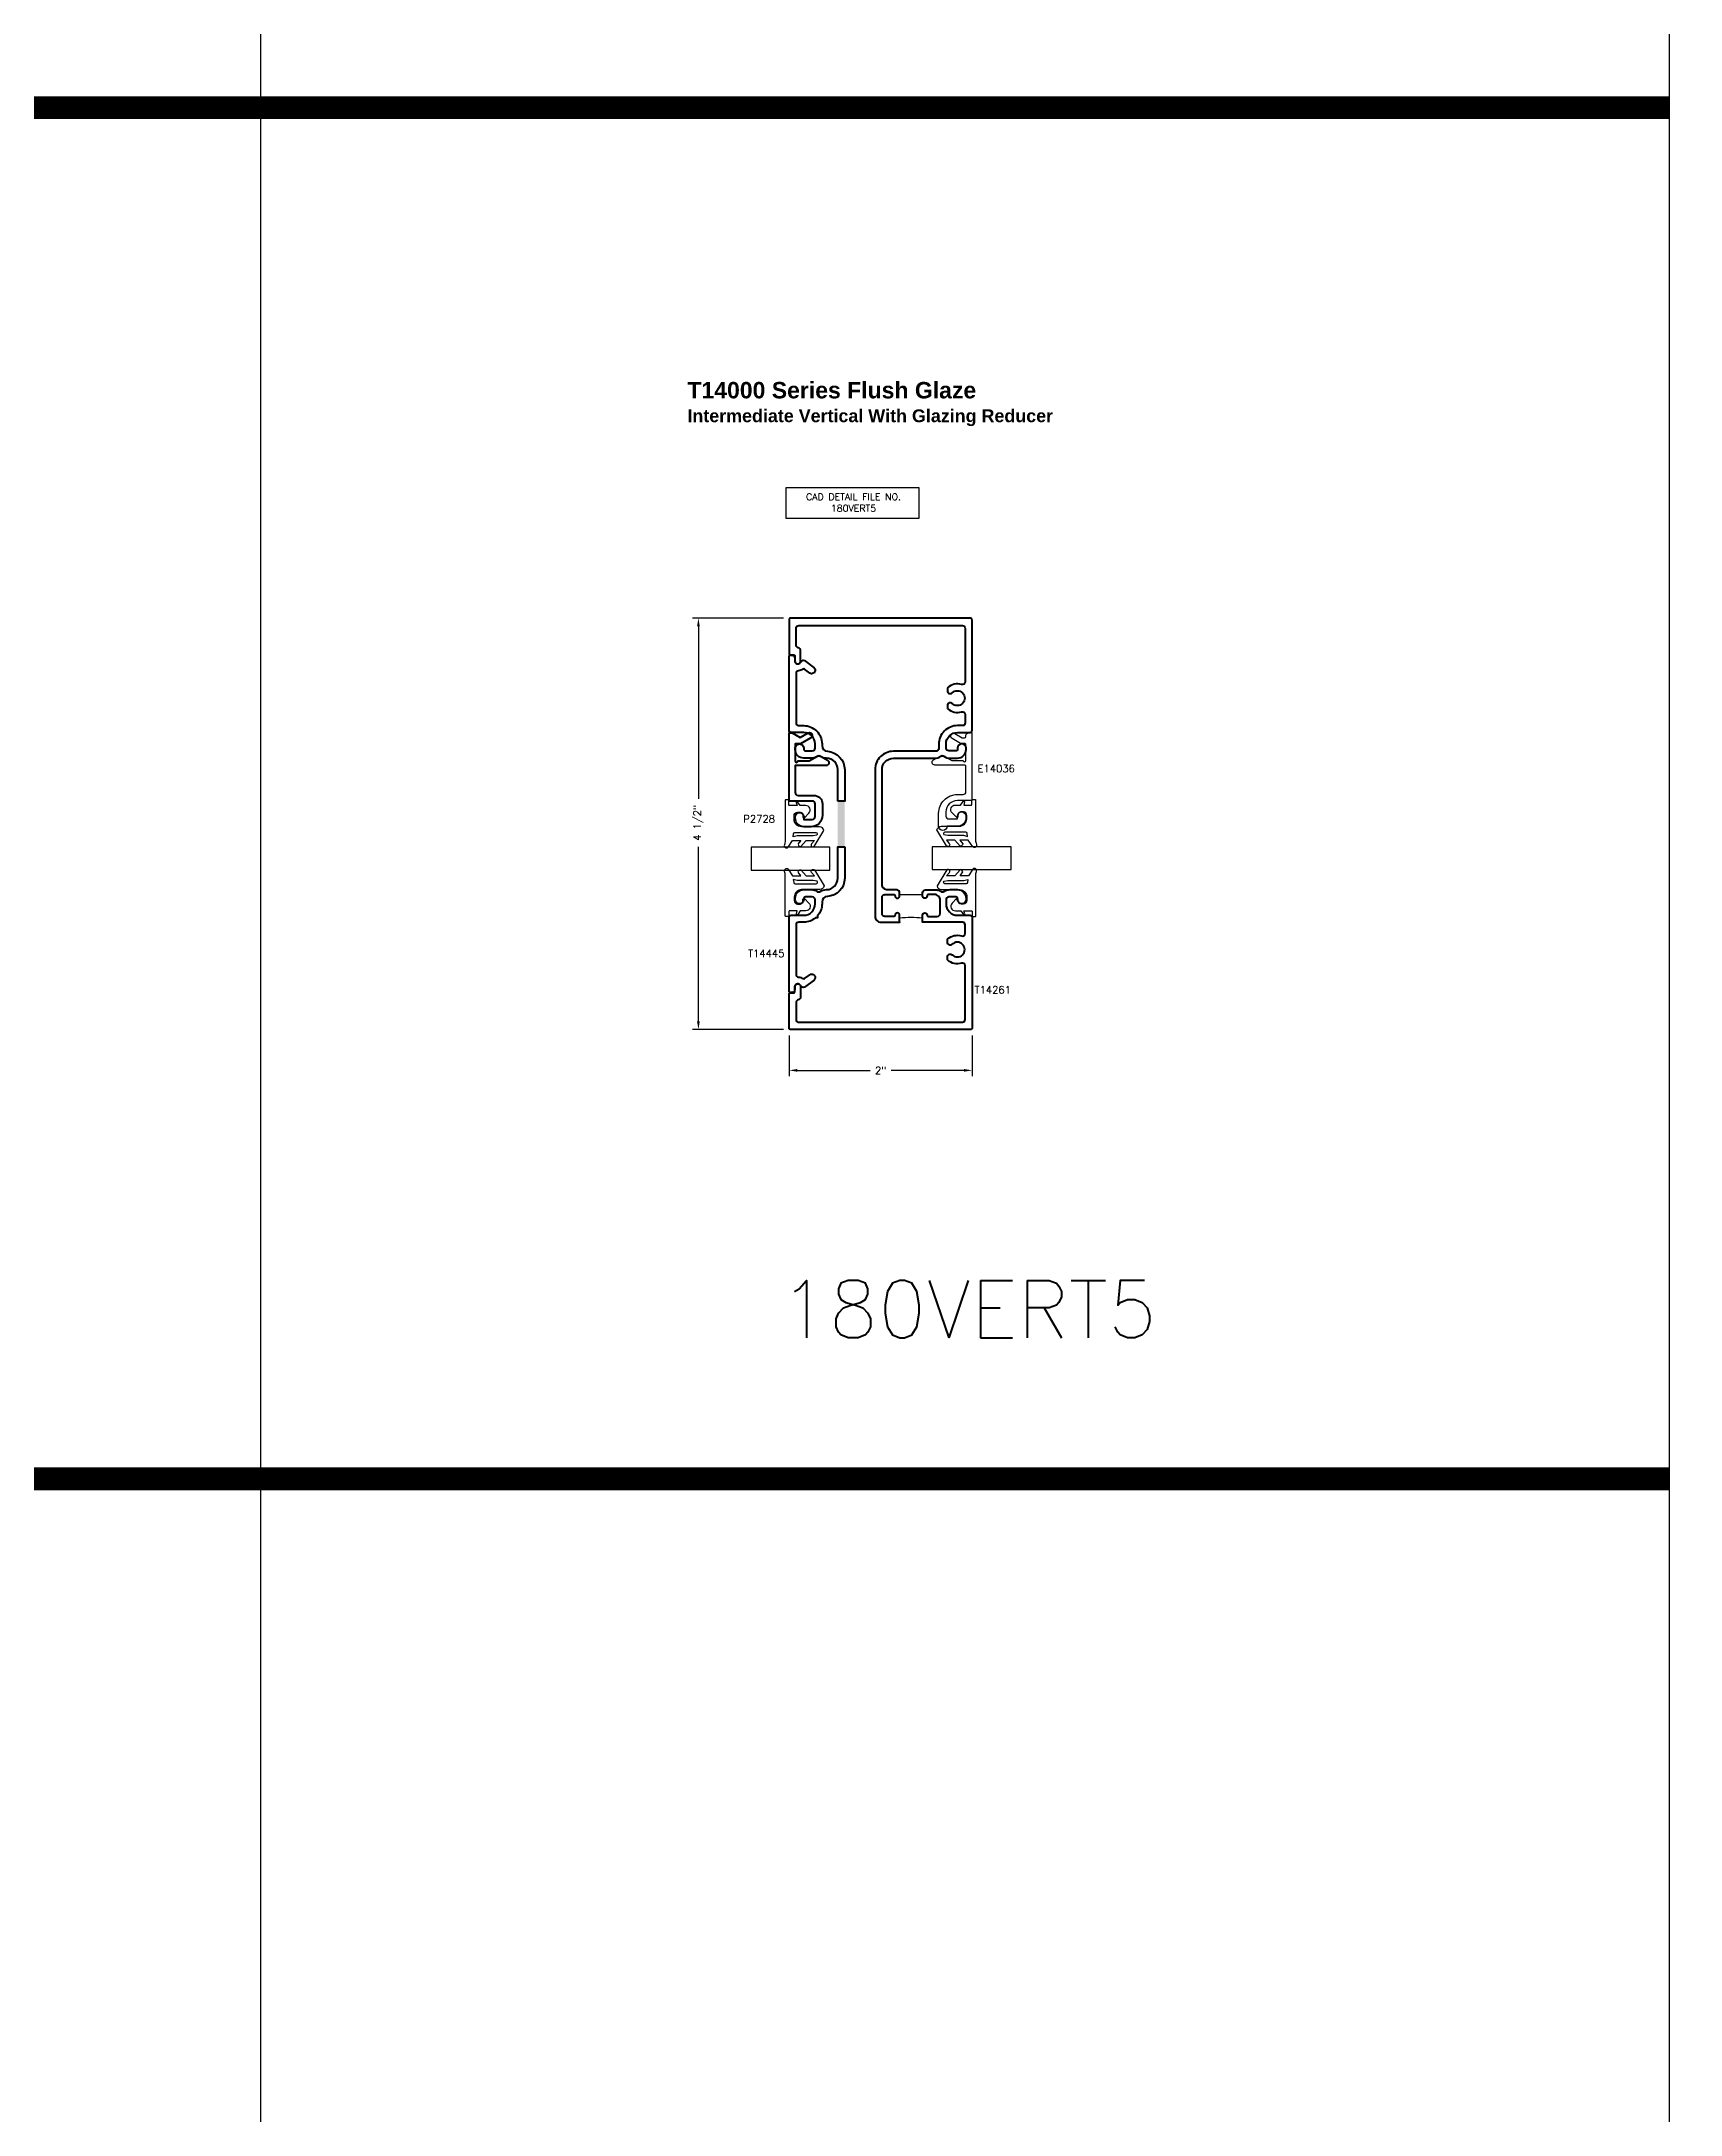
# Model space of a CAD drawing. Extents: x 0 to 152, y -15 to 75.
# Drawn here: x 121.11 to 139.03, y 7.93 to 30.6 of the extents above; entities that cross this region are included whole.
import ezdxf

# ---------------------------------------------------------------- set-up
doc = ezdxf.new("R2010")
doc.units = 0
doc.header["$MEASUREMENT"] = 0
doc.header["$PDMODE"] = 3
doc.layers.get('DEFPOINTS').update_dxf_attribs({"linetype": 'CONTINUOUS'})
for name, color, linetype in [('R-ANNO-DIMS', 3, 'CONTINUOUS'), ('R-ANNO-TEXT', 6, 'CONTINUOUS'), ('R-Det1', 4, 'CONTINUOUS'), ('R-Det2', 2, 'CONTINUOUS'), ('R-OTLN', 1, 'CONTINUOUS'), ('R-PAT1', 5, 'CONTINUOUS'), ('TITLE', 7, 'CONTINUOUS')]:
    doc.layers.add(name, color=color, linetype=linetype)
doc.styles.get("Standard").update_dxf_attribs({"font": 'simplex'})
doc.dimstyles.new('1X', dxfattribs={"dimtxt": 0.08, "dimasz": 0.09, "dimexe": 0.0625, "dimexo": 0.0625, "dimgap": 0.062, "dimtad": 0, "dimdec": 5, "dimzin": 4, "dimdsep": 46, "dimlunit": 5, "dimtxsty": 'Standard', "dimcen": 0, "dimclrd": 256, "dimclre": 256, "dimclrt": 256, "dimadec": 0, "dimazin": 1, "dimtfac": 1, "dimtdec": 5, "dimtofl": 0, "dimtmove": 0, "dimatfit": 3, "dimfxl": 1, "dimfrac": 2, "dimtolj": 1, "dimtzin": 4, "dimarcsym": 0})

# ---------------------------------------------------------------- blocks, each defined once
blk = doc.blocks.new('*D117')
at = {"layer": 'DEFPOINTS', "color": 0}
for p in [(129.285, 24.294), (128.292, 19.794), (129.285, 19.794)]:
    blk.add_point(p, dxfattribs=at)
at = {"layer": 'R-ANNO-DIMS', "lineweight": -2}
for p, q in [((129.222, 24.294), (128.229, 24.294)), ((128.292, 24.204), (128.292, 22.317)), ((128.292, 19.884), (128.292, 21.793)), ((129.222, 19.794), (128.229, 19.794))]:
    blk.add_line(p, q, dxfattribs=at)
at = {"layer": 'R-ANNO-DIMS'}
for points in [[(128.277, 24.204), (128.307, 24.204), (128.292, 24.294)], [(128.277, 19.884), (128.307, 19.884), (128.292, 19.794)]]:
    blk.add_solid(points, dxfattribs=at)
at = {"layer": 'R-ANNO-DIMS', "insert": (128.292, 22.055), "char_height": 0.08, "attachment_point": 5, "rotation": 90}
blk.add_mtext('\\A1;4 1/2"', dxfattribs=at)
blk = doc.blocks.new('*D118')
at = {"layer": 'DEFPOINTS', "color": 0}
for p in [(129.285, 19.794), (131.285, 19.794), (131.285, 19.348)]:
    blk.add_point(p, dxfattribs=at)
at = {"layer": 'R-ANNO-DIMS', "lineweight": -2}
for p, q in [((129.285, 19.731), (129.285, 19.286)), ((131.285, 19.731), (131.285, 19.286)), ((129.375, 19.348), (130.169, 19.348)), ((131.195, 19.348), (130.4, 19.348))]:
    blk.add_line(p, q, dxfattribs=at)
at = {"layer": 'R-ANNO-DIMS'}
for points in [[(129.375, 19.363), (129.375, 19.333), (129.285, 19.348)], [(131.195, 19.363), (131.195, 19.333), (131.285, 19.348)]]:
    blk.add_solid(points, dxfattribs=at)
at = {"layer": 'R-ANNO-DIMS', "insert": (130.285, 19.348), "char_height": 0.08, "attachment_point": 5}
blk.add_mtext('\\A1;2"', dxfattribs=at)
blk = doc.blocks.new('P2728 gasket')
at = {"layer": 'R-Det2'}
blk.add_lwpolyline([(86.461, 33.362), (86.567, 33.537, 0.301952), (86.52, 33.577), (86.32, 33.577, -0.414214), (86.24, 33.657), (86.24, 33.695, -0.388879), (86.276, 33.735), (86.292, 33.736, -0.440011), (86.336, 33.696), (86.336, 33.682, 0.668179), (86.353, 33.675), (86.401, 33.724, 0.668179), (86.366, 33.809), (86.307, 33.809), (86.279, 33.849, 0.836323), (86.264, 33.842), (86.273, 33.809), (86.189, 33.809, -0.414214), (86.183, 33.815), (86.183, 33.865, 0.414214), (86.177, 33.871), (86.149, 33.871, 0.414214), (86.143, 33.865), (86.143, 33.427, -0.083245), (86.135, 33.378), (86.135, 33.378)], format="xyb", dxfattribs=at)
for points in [[(86.174, 33.352), (86.223, 33.426), (86.314, 33.426), (86.283, 33.384)], [(86.313, 33.359), (86.371, 33.426), (86.462, 33.426), (86.431, 33.388)]]:
    blk.add_lwpolyline(points, dxfattribs=at)
at = {"layer": 'R-Det2', "lineweight": 25}
blk.add_lwpolyline([(86.235, 33.499, -0.372312), (86.249, 33.512), (86.48, 33.512, -0.668179), (86.49, 33.486), (86.448, 33.478), (86.274, 33.478), (86.23, 33.465)], format="xyb", close=True, dxfattribs=at)
at = {"layer": 'R-Det2', "ltscale": 0.1}
for centre, radius, start, end in [((86.157, 33.369), 0.0237, 157.7655, 314.5007), ((86.313, 33.388), 0.0297, 188.4603, 270), ((86.446, 33.375), 0.0199, 139.7022, 319.7022)]:
    blk.add_arc(centre, radius, start, end, dxfattribs=at)

msp = doc.modelspace()

# ---------------------------------------------------------------- hatches: boundary and pattern name
at = {"layer": 'R-PAT1'}
msp.add_hatch(color=256, dxfattribs=at).paths.add_polyline_path([(129.8166889, 22.2939884), (129.8916889, 22.2939884), (129.8916889, 21.7939884), (129.8166889, 21.7939884)])

# ---------------------------------------------------------------- linework, layer by layer
at = {"layer": 'R-ANNO-TEXT'}
msp.add_lwpolyline([(129.2517822, 25.7249121), (130.7032622, 25.7249121), (130.7032622, 25.3828493), (129.2517822, 25.3828493)], close=True, dxfattribs=at)
at = {"layer": 'R-Det1', "lineweight": 50}
for points in [[(129.8166889, 22.2939884), (129.8166889, 22.6379889, 0.4135158467), (129.6919867, 22.7629886, -0.143455795), (129.6249889, 22.7827884, 0.2925397147), (129.5914889, 22.7827884, -0.1452865705), (129.5239889, 22.7629884), (129.4436889, 22.7629884, -0.4150537634), (129.3506889, 22.8559884), (129.3506889, 22.8724884, -1.0129010917), (129.4436889, 22.8712884), (129.4436889, 22.8629884, 0.4142135624), (129.4636889, 22.8429884), (129.5376889, 22.8429884, 0.4161327233), (129.5686889, 22.8739884), (129.5686889, 22.9189884, 0.4142135624), (129.4436889, 23.0439884), (129.3046889, 23.0439884, -0.4142135624), (129.2846889, 23.0639884), (129.2846889, 23.8779884, -0.4142135624), (129.2946889, 23.8879884), (129.3156889, 23.8879884, -0.4129032258), (129.3466889, 23.8569884), (129.3466889, 23.8249884, 0.6690389661), (129.3995889, 23.8029884), (129.4252651, 23.8287324, -0.3726509123), (129.4513717, 23.8306493), (129.5561889, 23.7525884, -0.2383281561), (129.5686889, 23.7277884), (129.5686889, 23.7244884, -0.6157428407), (129.5087889, 23.6943884), (129.4530889, 23.7358884, 0.3082190999), (129.4358889, 23.7363884, -0.1213374475), (129.3876889, 23.7193884, 0.3842927381), (129.3596889, 23.6885884), (129.3596889, 23.1489884, 0.4166706115), (129.3896889, 23.1189884), (129.4436889, 23.1189884, -0.4142135624), (129.6436889, 22.9189884), (129.6436889, 22.8996141, 0.3986406071), (129.7023759, 22.8377026, -0.3986406071), (129.8916889, 22.6379884), (129.8916889, 22.2939884)], [(129.5236889, 22.0129989), (129.4436888, 22.0129989, -0.4142132454), (129.3506879, 22.1059999), (129.3506889, 22.1224999, -1), (129.4436889, 22.1224999), (129.4436899, 22.0929989), (129.5376889, 22.0929989, 0.4142135624), (129.5686889, 22.1239989), (129.5686889, 22.2629999, 0.4142145081), (129.5376888, 22.2939999), (129.2846889, 22.2939999), (129.2846889, 23.0389999), (129.3156889, 23.0389999), (129.4041119, 22.9879488), (129.4911889, 23.0382227, -1.000000269), (129.5221889, 22.9845291), (129.4086889, 22.9189999), (129.3506889, 22.9189999), (129.3506889, 22.7319989, 0.4142135624), (129.3656889, 22.7169989), (129.3666889, 22.7169989, 0.4142135624), (129.3816889, 22.7319989), (129.5034889, 22.7319989), (129.5943261, 22.7844437, -0.2679491924), (129.6274261, 22.7844437), (129.7046722, 22.7398457, -0.767326988), (129.6891722, 22.6819989), (129.3506889, 22.6819989), (129.3506889, 22.3869999, 0.4142135624), (129.3816889, 22.3559999), (129.5546889, 22.3559999, -0.4142135624), (129.6486889, 22.2619999), (129.6486889, 22.1379989, -0.4142136322)], [(129.8916889, 21.7939884), (129.8916889, 21.4499884, -0.3986406071), (129.7023759, 21.2502741, 0.3986406071), (129.6436889, 21.1883627), (129.6436889, 21.1689884, -0.1786830484), (129.5957168, 21.0390365), (129.5957168, 21.0169604), (129.5736408, 21.0169604, -0.1786830484), (129.4436889, 20.9689884), (129.3896889, 20.9689884, 0.4133333333), (129.3596889, 20.9389884), (129.3596889, 20.3992884, 0.3842927381), (129.3876889, 20.3684884, -0.1250270914), (129.4358889, 20.3514884, 0.3082190999), (129.4530889, 20.3519884), (129.5087889, 20.3934884, -0.6157428407), (129.5686889, 20.3633884), (129.5686889, 20.3601884, -0.2391768851), (129.5561889, 20.3352884), (129.4513513, 20.2573005, -0.3721215311), (129.425272, 20.2592053), (129.3995889, 20.2848884, 0.667873573), (129.3466889, 20.2629884), (129.3466889, 20.2309884, -0.4161327233), (129.3156889, 20.1999884), (129.2946889, 20.1999884, -0.4142135624), (129.2846889, 20.2099884), (129.2846889, 21.0239884, -0.4142135624), (129.3046889, 21.0439884), (129.4436889, 21.0439884, 0.4142135624), (129.5686889, 21.1689884), (129.5686889, 21.2139884, 0.4129032258), (129.5376889, 21.2449884), (129.4636889, 21.2449884, 0.4142135624), (129.4436889, 21.2249884), (129.4436889, 21.2165884, -1.0118394562), (129.3506889, 21.2154884), (129.3506889, 21.2319884, -0.4139789032), (129.4436889, 21.3249884), (129.5239889, 21.3249884, -0.1438656715), (129.5914889, 21.3050884, 0.2925397147), (129.6249889, 21.3050884, -0.1425656593), (129.6922444, 21.3249875, 0.4129124678), (129.8166889, 21.4499863), (129.8166889, 21.7939884)]]:
    msp.add_lwpolyline(points, format="xyb", close=True, dxfattribs=at)
at = {"layer": 'R-Det1'}
msp.add_lwpolyline([(130.9193137, 22.1420806), (130.9193137, 22.1600806, -0.4142135624), (131.1243137, 22.3650806), (131.1863137, 22.3650806, 0.4142135624), (131.2173137, 22.3960806), (131.2173137, 22.6720806, 0.4142135624), (131.2023137, 22.6870806), (130.8788137, 22.6870806, -0.7660915713), (130.8633137, 22.7448806), (130.9416137, 22.7900806, -0.2613254343), (130.9737137, 22.7894806), (131.0645137, 22.7370806), (131.1863137, 22.7370806, 0.4133333333), (131.2013137, 22.7220806), (131.2023137, 22.7220806, 0.4133333333), (131.2173137, 22.7370806), (131.2173137, 22.9090806, 0.4142135624), (131.2023137, 22.9240806), (131.1593137, 22.9240806), (131.0668508, 22.9774326, -1), (131.0978508, 23.0311326), (131.1758618, 22.9860806), (131.2023137, 22.9860806, 0.4142135624), (131.2173137, 23.0010806), (131.2173137, 23.0151937, -0.2678077575), (131.2248068, 23.0281801), (131.2523137, 23.0440806), (131.2833137, 23.0440806), (131.2833137, 22.2990806), (131.1243137, 22.2990806, 0.4142135624), (130.9993137, 22.1740806), (130.9993137, 22.1290806, 0.4129032258), (131.0303137, 22.0980806), (131.1243137, 22.0980806), (131.1243137, 22.1275806, -1), (131.2173137, 22.1275806), (131.2173137, 22.1110806, -0.4150537634), (131.1243137, 22.0180806), (131.0130137, 22.0180806, -1), (130.9193137, 22.0180806), (130.9193137, 22.1510806)], format="xyb", dxfattribs=at)
at = {"layer": 'R-Det2'}
for points in [[(128.8681303, 21.7889316), (128.8681303, 21.5389316), (129.7307236, 21.5389316), (129.7307236, 21.7889316), (128.8681303, 21.7889316)], [(130.8485453, 21.7941184), (130.8485453, 21.5441184), (131.7111386, 21.5441184), (131.7111386, 21.7941184), (130.8485453, 21.7941184)]]:
    msp.add_lwpolyline(points, dxfattribs=at)
at = {"layer": 'R-OTLN', "lineweight": 50}
for points in [[(129.3476604, 23.8251483, 1.000029034), (129.4096604, 23.8251415), (129.4096762, 23.9385159, 0.3582490687), (129.3846805, 23.9689332, -0.3582490687), (129.3596847, 23.9993505), (129.3597104, 24.1831087, -0.4142160304), (129.390715, 24.2141044), (131.1784229, 24.2132033, -0.4167284122), (131.2096889, 24.1822044), (131.2096889, 23.5978094, -0.5046141751), (131.1695712, 23.5681806, 0.2628812439), (131.0196889, 23.5353561, 0.2134217653), (131.0146889, 23.5241758), (131.0146889, 23.4994547, 0.6627717165), (131.0672782, 23.4772083, -2.3639448585), (131.0672782, 23.3609529, 0.6627717165), (131.0146889, 23.3387065), (131.0146889, 23.3139854, 0.2134217653), (131.0196889, 23.302805, 0.2628812439), (131.1695712, 23.2699806, -0.5046141751), (131.2096889, 23.2403517), (131.2096889, 23.1500806, -0.4142135624), (131.1786889, 23.1190806), (131.1256889, 23.1190806, 0.4142135624), (130.9206889, 22.9140806), (130.9206889, 22.8690806, -0.4142135624), (130.8896889, 22.8380806), (130.4249384, 22.8380806, 0.4142135624), (130.2249384, 22.6380806), (130.2249384, 21.2590806), (130.2249384, 21.0310806, 0.4142135624), (130.2869384, 20.9690806), (130.4009384, 20.9690806), (130.4935735, 20.9690806, -0.0632542239), (130.4929384, 20.9740806), (130.4929384, 21.0460806, 0.4142135624), (130.4679384, 21.0710806, 0.4142135624), (130.4429384, 21.0460806, -0.4142135624), (130.4279384, 21.0310806), (130.3309384, 21.0310806, -0.4142135624), (130.2999384, 21.0620806), (130.2999384, 21.2400806, -0.4142135624), (130.3309384, 21.2710806), (130.4279384, 21.2710806, -0.4142135624), (130.4429384, 21.2560806, 0.4142135624), (130.4679384, 21.2310806, 0.4142135624), (130.4929384, 21.2560806), (130.4929384, 21.2900806, 0.4142135624), (130.4619384, 21.3210806), (130.3619384, 21.3210806, -0.4142135624), (130.2999384, 21.3830806), (130.2999384, 22.6380806, -0.4142135624), (130.4249384, 22.7630806), (130.8756889, 22.7630806, 0.1450639488), (130.9437978, 22.7832657, -0.2963644577), (130.9775799, 22.7832657, 0.1450639488), (131.0456889, 22.7630806), (131.125689, 22.7630806, 0.415572152), (131.2186889, 22.8565129), (131.2186889, 22.8725816, 1), (131.1256889, 22.8725816), (131.1256889, 22.8580806, -0.4142135624), (131.1106889, 22.8430806), (131.0316889, 22.8430806, -0.4142135624), (131.0006889, 22.8740806), (131.0006889, 22.9190806, -0.4142135624), (131.1256889, 23.0440806), (131.2646889, 23.0440806, 0.4142135624), (131.2846889, 23.0640806), (131.2846889, 24.2789887, 0.4160038791), (131.2695972, 24.2939884), (129.299726, 24.2941179, 0.4142160304), (129.2847238, 24.2791199), (129.2846711, 23.9020135, 0.4160038825), (129.2927189, 23.8940125), (129.32767, 23.8940077, -0.4142135624), (129.3476672, 23.8740049)], [(129.3476604, 20.2630129, -1.000029034), (129.4096604, 20.2630196), (129.4096762, 20.1496453, -0.3582490687), (129.3846805, 20.119228, 0.3582490687), (129.3596847, 20.0888107), (129.3597104, 19.9050524, 0.4142160304), (129.390715, 19.8740568), (131.1784229, 19.8749579, 0.4167284122), (131.2096889, 19.9059567), (131.2096889, 20.4903517, 0.5046141751), (131.1695712, 20.5199806, -0.2628812439), (131.0196889, 20.552805, -0.2134217653), (131.0146889, 20.5639854), (131.0146889, 20.5887065, -0.6627717165), (131.0672782, 20.6109529, 2.3639448585), (131.0672782, 20.7272083, -0.6627717165), (131.0146889, 20.7494547), (131.0146889, 20.7741758, -0.2134217653), (131.0196889, 20.7853561, -0.2628812439), (131.1695712, 20.8181806, 0.5046141751), (131.2096889, 20.8478094), (131.2096889, 20.9380806, 0.4142135624), (131.1786889, 20.9690806), (131.1256889, 20.9690806), (130.9208259, 20.9690806), (130.8349384, 20.9690806), (130.7423033, 20.9690806, 0.0632542239), (130.7429384, 20.9740806), (130.7429384, 21.0460806, -0.4142135624), (130.7679384, 21.0710806, -0.4142135624), (130.7929384, 21.0460806, 0.4142135624), (130.8079384, 21.0310806), (130.9049384, 21.0310806, 0.4142135624), (130.9359384, 21.0620806), (130.9359384, 21.2090806, 0.4142135624), (130.8739384, 21.2710806), (130.8079384, 21.2710806, 0.4142135624), (130.7929384, 21.2560806, -0.4142135624), (130.7679384, 21.2310806, -0.4142135624), (130.7429384, 21.2560806), (130.7429384, 21.2900806, -0.4142135624), (130.7739384, 21.3210806), (130.9015918, 21.3210806, -0.1738695353), (130.9409898, 21.3069533, 0.3271858311), (130.9775799, 21.3048955, -0.1450639488), (131.0456889, 21.3250806), (131.1256889, 21.3250806, -0.4155724693), (131.2186889, 21.2316483), (131.2186889, 21.2155796, -1), (131.1256889, 21.2155796), (131.1256889, 21.2300806, 0.4142135624), (131.1106889, 21.2450806), (131.0316889, 21.2450806, 0.4142135624), (131.0006889, 21.2140806), (131.0006889, 21.1690806, 0.4142135624), (131.1256889, 21.0440806), (131.2646889, 21.0440806, -0.4142135624), (131.2846889, 21.0240806), (131.2846889, 19.8091725, -0.4160038791), (131.2695972, 19.7941728), (129.299726, 19.7940433, -0.4142160304), (129.2847238, 19.8090412), (129.2846711, 20.1861476, -0.4160038825), (129.2927189, 20.1941486), (129.32767, 20.1941535, 0.4142135624), (129.3476672, 20.2141563)]]:
    msp.add_lwpolyline(points, format="xyb", close=True, dxfattribs=at)
at = {"layer": 'R-PAT1'}
msp.add_lwpolyline([(130.4429384, 21.0460806, -0.4142135624), (130.4279384, 21.0310806), (130.3309384, 21.0310806, -0.4142135624), (130.2999384, 21.0620806), (130.2999384, 21.2400806, -0.4142135624), (130.3309384, 21.2710806), (130.4279384, 21.2710806, -0.4142135624), (130.4429384, 21.2560806, 0.4142135624), (130.4679384, 21.2310806, 0.4142135624), (130.4929384, 21.2560806, -0.4142135624), (130.5079384, 21.2710806), (130.7279384, 21.2710806, -0.4142135624), (130.7429384, 21.2560806), (130.7429384, 21.2560806, 0.4142135624), (130.7679384, 21.2310806, 0.4142135624), (130.7929384, 21.2560806, -0.4142135624), (130.8079384, 21.2710806), (130.8739384, 21.2710806, -0.4142135624), (130.9359384, 21.2090806), (130.9359384, 21.0620806, -0.4142135624), (130.9049384, 21.0310806), (130.8079384, 21.0310806, -0.4142135624), (130.7929384, 21.0460806, 0.4142135624), (130.7679384, 21.0710806, 0.4142135624), (130.7429384, 21.0460806), (130.7429384, 21.0120806, 0.3026074371), (130.7429384, 21.0120806, 0.0607415268), (130.4929384, 21.0120806, 0.3026074371), (130.4929384, 21.0120806), (130.4929384, 21.0460806, 0.4142135624), (130.4679384, 21.0710806, 0.4142135624)], format="xyb", close=True, dxfattribs=at)
at = {"layer": 'TITLE'}
for p, q in [((123.501556, 74.8789502), (123.501556, -0.1210498)), ((138.9080005, 69.8789502), (138.9080005, -0.1210498))]:
    msp.add_line(p, q, dxfattribs=at)
at = {"layer": 'TITLE', "const_width": 0.25}
for points in [[(0.25, 29.8789502), (138.9080005, 29.8789502)], [(0.25, 14.8789502), (138.9080005, 14.8789502)]]:
    msp.add_lwpolyline(points, dxfattribs=at)

# ---------------------------------------------------------------- block references
at = {"layer": 'R-Det2'}
msp.add_blockref('P2728 gasket', (43.0979179, -11.5636667), dxfattribs=at)
at = {"layer": 'R-Det2', "xscale": -1}
msp.add_blockref('P2728 gasket', (217.4666667, -11.5585789), dxfattribs=at)
at = {"layer": 'R-Det2', "xscale": -1, "rotation": 180}
msp.add_blockref('P2728 gasket', (43.0996269, 54.9016539), dxfattribs=at)
at = {"layer": 'R-Det2', "rotation": 180}
msp.add_blockref('P2728 gasket', (217.4683757, 54.9017461), dxfattribs=at)

# ---------------------------------------------------------------- texts
at = {"layer": 'R-ANNO-TEXT', "insert": (129.9884645, 25.6593293), "char_height": 0.075, "width": 1.875, "attachment_point": 2}
msp.add_mtext('CAD DETAIL FILE NO.\\P180VERT5', dxfattribs=at)
at = {"layer": 'R-ANNO-TEXT', "char_height": 0.08}
for s, insert, attachment_point in [('E14036', (131.345154, 22.6490023), 4), ('P2728', (128.7829411, 22.0986075), 4), ('\\A1;T14445', (129.2325348, 20.6269026), 6), ('\\A1;T14261', (131.7099887, 20.2283806), 6)]:
    msp.add_mtext(s, dxfattribs=dict(at, insert=insert, attachment_point=attachment_point))
at = {"layer": 'TITLE'}
msp.add_text('180VERT5', height=0.625, dxfattribs=at).set_placement((129.1812554, 16.4235052))
at = {"layer": 'TITLE', "insert": (128.1717068, 27.1781758, 6.2106922), "char_height": 0.18, "width": 7.44, "attachment_point": 1}
msp.add_mtext('{\\fArial|b1|i0|c0|p34;\\PT14000 Series Flush Glaze\\P\\H0.7778x;Intermediate Vertical With Glazing Reducer}', dxfattribs=at)

# ---------------------------------------------------------------- dimensions: what is measured, and where the dimension line sits
at = {"layer": 'R-ANNO-DIMS'}
dim = msp.add_linear_dim(base=(128.2917229, 19.7939884), p1=(129.2846889, 24.2939884), p2=(129.2846889, 19.7939884), angle=90, dimstyle='1X', override={"dimpost": '"'}, dxfattribs=at)
dim.commit()
dim.dimension.update_dxf_attribs({"geometry": '*D117', "text_midpoint": (128.2917229, 22.0550189), "dimtype": 160})
dim = msp.add_linear_dim(base=(131.2846889, 19.3484842), p1=(129.2846889, 19.7939884), p2=(131.2846889, 19.7939884), dimstyle='1X', override={"dimpost": '"'}, dxfattribs=at)
dim.commit()
dim.dimension.update_dxf_attribs({"geometry": '*D118', "text_midpoint": (130.2846889, 19.3484842)})

doc.saveas('drawing.dxf')
